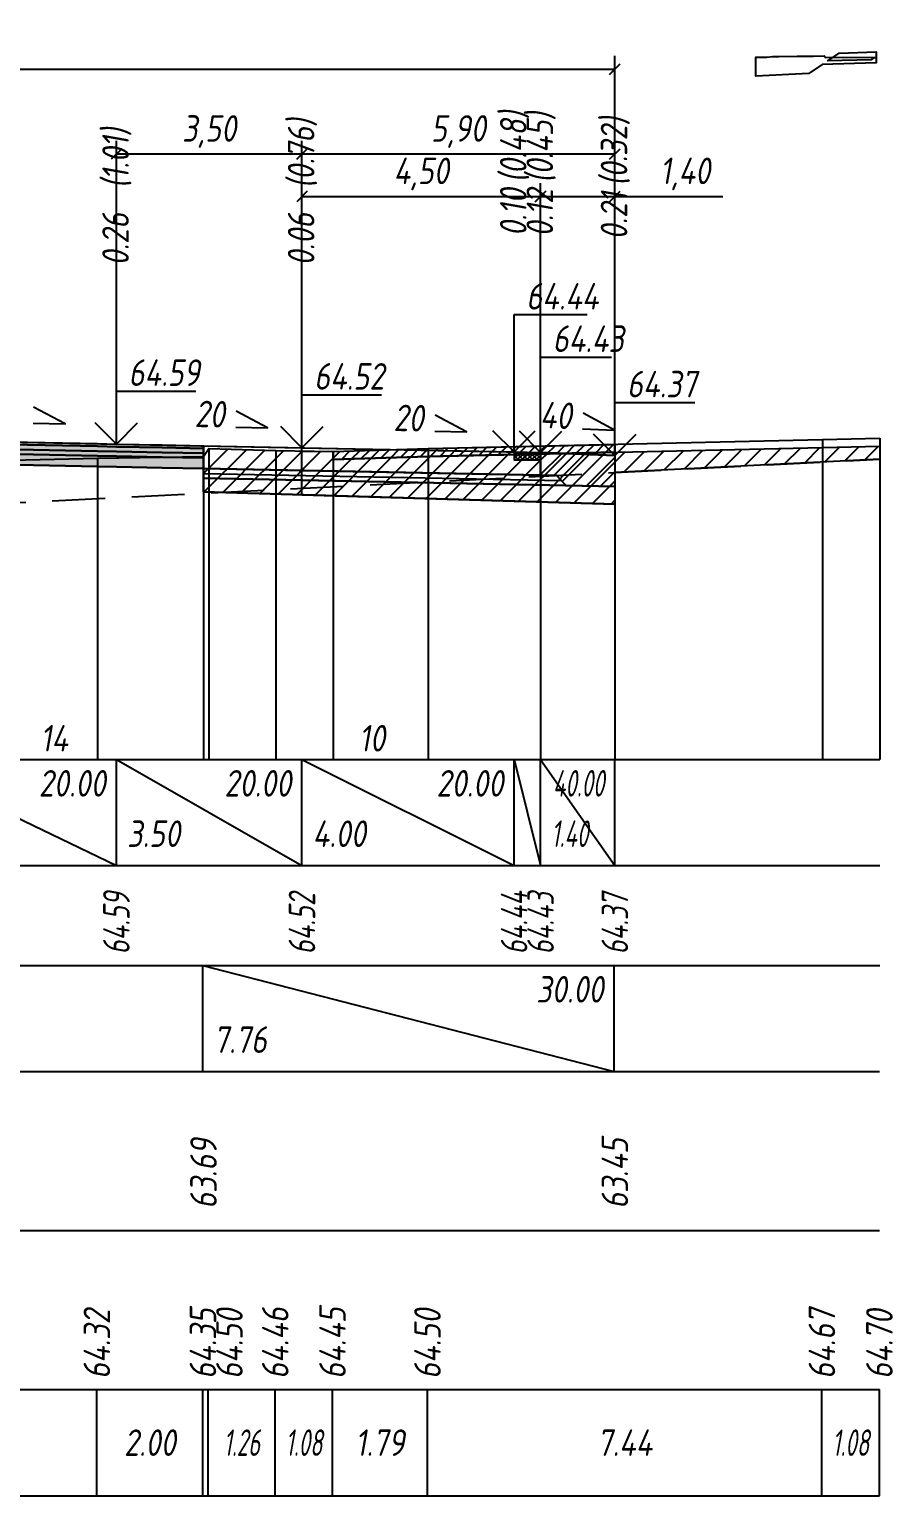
# Model space of a CAD drawing. Extents: x -717 to 1451, y -133302 to 233.
# Drawn here: x -161.9 to -80.5, y -127096 to -126957.7 of the extents above; entities that cross this region are included whole.
import ezdxf
from ezdxf.enums import TextEntityAlignment as Align

# ---------------------------------------------------------------- set-up
doc = ezdxf.new("R2010")
doc.units = 0
doc.linetypes.add('штриховая', pattern=[0.75, 0.5, -0.25])
for name, color, linetype in [('Интерполированный поперечник', 2, 'Continuous'), ('Код_510', 7, 'Continuous'), ('Код_514', 1, 'Continuous'), ('Код_516', 1, 'Continuous'), ('Контур_0', 7, 'Continuous'), ('Контур_2521', 7, 'Continuous'), ('Контур_2564', 7, 'Continuous'), ('Контур_2660', 7, 'Continuous'), ('Контур_2665', 7, 'Continuous'), ('Контур_400', 7, 'Continuous'), ('Контур_508', 7, 'Continuous'), ('Контур_512', 7, 'Continuous'), ('Контур_513', 7, 'Continuous'), ('Контур_818', 7, 'Continuous'), ('Красный поперечник', 1, 'Continuous'), ('Объём_2501', 7, 'Continuous'), ('Объём_2564', 7, 'Continuous'), ('Объём_2650', 7, 'Continuous'), ('Объём_2660', 7, 'Continuous'), ('Объём_2665', 7, 'Continuous'), ('Объём_2753', 7, 'Continuous'), ('Откосы', 7, 'Continuous'), ('Отметки покрытия', 7, 'Continuous'), ('Рабочие отметки', 7, 'Continuous'), ('Рабочие отметки доп.', 7, 'Continuous'), ('Слои выравнивания', 7, 'Continuous'), ('Таблица', 7, 'Continuous'), ('Уклоны проезжей части', 7, 'Continuous'), ('Черный поперечник', 3, 'Continuous')]:
    doc.layers.add(name, color=color, linetype=linetype)
for name, color, linetype, true_color in [('Контур_2540', 2, 'Continuous', 0xffff00), ('Контур_2560', 2, 'Continuous', 0xffff00), ('Контур_2561', 7, 'Continuous', 0xff8040), ('Контур_2562', 3, 'Continuous', 0x00ff00), ('Контур_2563', 7, 'Continuous', 0xff8000), ('Контур_2570', 7, 'Continuous', 0x80ff00), ('Контур_2725', 7, 'Continuous', 0x323232), ('Контур_2760', 7, 'Continuous', 0x323232), ('Контур_2761', 7, 'Continuous', 0x323232), ('Контур_2762', 7, 'Continuous', 0x323232), ('Контур_2763', 7, 'Continuous', 0x323232), ('Контур_402', 7, 'Continuous', 0xff6464), ('Объём_2500', 7, 'Continuous', 0xc0c0c0), ('Объём_2520', 7, 'Continuous', 0x80ffff), ('Объём_2540', 2, 'Continuous', 0xffff00), ('Объём_2560', 2, 'Continuous', 0xffff00), ('Объём_2561', 7, 'Continuous', 0xff8040), ('Объём_2562', 3, 'Continuous', 0x00ff00), ('Объём_2563', 7, 'Continuous', 0xff8000), ('Объём_2570', 7, 'Continuous', 0x80ff00), ('Объём_2600', 7, 'Continuous', 0x808000), ('Объём_2746', 2, 'Continuous', 0xffff00)]:
    doc.layers.add(name, color=color, linetype=linetype, true_color=true_color)
doc.styles.get("Standard").update_dxf_attribs({"font": 'txt', "height": 2.5})
doc.styles.add('М', font='romand.shx', dxfattribs={"width": 0.8, "oblique": 10, "height": 2.5})
doc.dimstyles.new('ISO-25', dxfattribs={"dimtxt": 2.5, "dimasz": 2.5, "dimexe": 1.25, "dimexo": 0.625, "dimtad": 1, "dimtxsty": 'Standard', "dimcen": 2.5, "dimadec": 0, "dimazin": 0, "dimtfac": 1, "dimtmove": 0, "dimatfit": 3, "dimfxl": 1, "dimarcsym": 0})

# ---------------------------------------------------------------- blocks, each defined once
blk = doc.blocks.new('_Oblique')
at = {"color": 0, "linetype": 'ByBlock', "lineweight": -2}
blk.add_line((-0.5, -0.5), (0.5, 0.5), dxfattribs=at)
blk = doc.blocks.new('*D2688')
at = {"color": 0, "lineweight": -2, "transparency": 16777216}
for p, q in [((-113.73, -126997.07), (-113.73, -126972.23)), ((-106.73, -126997.35), (-106.73, -126972.23)), ((-113.73, -126973.48), (-106.73, -126973.48)), ((-106.73, -126973.48), (-96.56, -126973.48))]:
    blk.add_line(p, q, dxfattribs=at)
at = {"layer": 'Defpoints', "color": 0, "transparency": 16777216}
for p in [(-106.73, -126973.48), (-113.73, -126997.69), (-106.73, -126997.97)]:
    blk.add_point(p, dxfattribs=at)
at = {"color": 0, "lineweight": -2, "transparency": 16777216, "rotation": 180}
blk.add_blockref('_Oblique', (-113.73, -126973.48), dxfattribs=at)
at = {"color": 0, "lineweight": -2, "transparency": 16777216}
blk.add_blockref('_Oblique', (-106.73, -126973.48), dxfattribs=at)
at = {"color": 0, "transparency": 16777216, "insert": (-100.1, -126971.36), "char_height": 2.5, "width": 8.75, "attachment_point": 5, "style": 'М'}
blk.add_mtext('1,40', dxfattribs=at)
blk = doc.blocks.new('*D2690')
at = {"color": 0, "lineweight": -2, "transparency": 16777216}
for p, q in [((-136.23, -126996.62), (-136.23, -126972.23)), ((-113.73, -126997.07), (-113.73, -126972.23)), ((-136.23, -126973.48), (-113.73, -126973.48))]:
    blk.add_line(p, q, dxfattribs=at)
at = {"layer": 'Defpoints', "color": 0, "transparency": 16777216}
for p in [(-113.73, -126973.48), (-136.23, -126997.24), (-113.73, -126997.69)]:
    blk.add_point(p, dxfattribs=at)
at = {"color": 0, "lineweight": -2, "transparency": 16777216, "rotation": 180}
blk.add_blockref('_Oblique', (-136.23, -126973.48), dxfattribs=at)
at = {"color": 0, "lineweight": -2, "transparency": 16777216}
blk.add_blockref('_Oblique', (-113.73, -126973.48), dxfattribs=at)
at = {"color": 0, "transparency": 16777216, "insert": (-124.98, -126971.36), "char_height": 2.5, "width": 9.5833, "attachment_point": 5, "style": 'М'}
blk.add_mtext('4,50', dxfattribs=at)
blk = doc.blocks.new('*D2692')
at = {"color": 0, "lineweight": -2, "transparency": 16777216}
for p, q in [((-153.73, -126996.27), (-153.73, -126968.23)), ((-136.23, -126996.62), (-136.23, -126968.23)), ((-136.23, -126969.48), (-153.73, -126969.48))]:
    blk.add_line(p, q, dxfattribs=at)
at = {"layer": 'Defpoints', "color": 0, "transparency": 16777216}
for p in [(-153.73, -126969.48), (-153.73, -126996.89), (-136.23, -126997.24)]:
    blk.add_point(p, dxfattribs=at)
at = {"color": 0, "lineweight": -2, "transparency": 16777216, "rotation": 180}
blk.add_blockref('_Oblique', (-153.73, -126969.48), dxfattribs=at)
at = {"color": 0, "lineweight": -2, "transparency": 16777216}
blk.add_blockref('_Oblique', (-136.23, -126969.48), dxfattribs=at)
at = {"color": 0, "transparency": 16777216, "insert": (-144.98, -126967.36), "char_height": 2.5, "width": 9.5833, "attachment_point": 5, "style": 'М'}
blk.add_mtext('3,50', dxfattribs=at)
blk = doc.blocks.new('*D2693')
at = {"color": 0, "lineweight": -2, "transparency": 16777216}
for p, q in [((-136.23, -126996.62), (-136.23, -126968.23)), ((-106.73, -126997.35), (-106.73, -126968.23)), ((-106.73, -126969.48), (-136.23, -126969.48))]:
    blk.add_line(p, q, dxfattribs=at)
at = {"layer": 'Defpoints', "color": 0, "transparency": 16777216}
for p in [(-136.23, -126969.48), (-136.23, -126997.24), (-106.73, -126997.97)]:
    blk.add_point(p, dxfattribs=at)
at = {"color": 0, "lineweight": -2, "transparency": 16777216, "rotation": 180}
blk.add_blockref('_Oblique', (-136.23, -126969.48), dxfattribs=at)
at = {"color": 0, "lineweight": -2, "transparency": 16777216}
blk.add_blockref('_Oblique', (-106.73, -126969.48), dxfattribs=at)
at = {"color": 0, "transparency": 16777216, "insert": (-121.48, -126967.36), "char_height": 2.5, "width": 9.5833, "attachment_point": 5, "style": 'М'}
blk.add_mtext('5,90', dxfattribs=at)
blk = doc.blocks.new('*D2695')
at = {"color": 0, "lineweight": -2, "transparency": 16777216}
for p, q in [((-234.15, -126997.35), (-234.15, -126960.23)), ((-106.73, -126997.35), (-106.73, -126960.23)), ((-234.15, -126961.48), (-106.73, -126961.48))]:
    blk.add_line(p, q, dxfattribs=at)
at = {"layer": 'Defpoints', "color": 0, "transparency": 16777216}
for p in [(-106.73, -126961.48), (-234.15, -126997.97), (-106.73, -126997.97)]:
    blk.add_point(p, dxfattribs=at)
at = {"color": 0, "lineweight": -2, "transparency": 16777216, "rotation": 180}
blk.add_blockref('_Oblique', (-234.15, -126961.48), dxfattribs=at)
at = {"color": 0, "lineweight": -2, "transparency": 16777216}
blk.add_blockref('_Oblique', (-106.73, -126961.48), dxfattribs=at)
at = {"color": 0, "transparency": 16777216, "insert": (-170.44, -126959.36), "char_height": 2.5, "width": 12.5, "attachment_point": 5, "style": 'М'}
blk.add_mtext('25,48', dxfattribs=at)

msp = doc.modelspace()

# ---------------------------------------------------------------- hatches: boundary and pattern name
h = msp.add_hatch()
h.set_pattern_fill('ANSI37', color=256, scale=0.1)
h.set_pattern_definition([(45, (-114.97987, -126997.82806), (-0.22451, 0.22451), []), (135, (-114.97987, -126997.82806), (-0.22451, -0.22451), [])])
h.paths.add_polyline_path([(-116.23, -126997.578), (-116.23, -126998.331), (-113.724, -126998.331), (-113.73, -126997.628), (-114.98, -126997.828)])
at = {"layer": 'Объём_2563'}
h = msp.add_hatch(dxfattribs=at)
h.set_pattern_fill('ANSI31', color=256, scale=0.3)
h.set_pattern_definition([(45, (-352.1342, 31.4284), (-0.673519209, 0.673519209), [])])
h.paths.add_polyline_path([(-111.312, -127000.726), (-112.23, -126999.808), (-113.73, -126999.778), (-113.73, -126997.628), (-106.73, -126997.908), (-106.73, -127000.818)])
at = {"layer": 'Объём_2570'}
h = msp.add_hatch(dxfattribs=at)
h.set_pattern_fill('ANSI31', color=256, scale=0.2)
h.set_pattern_definition([(45, (-352.1342, 31.42844), (-0.449012806, 0.449012806), [])])
h.paths.add_polyline_path([(-106.73, -126997.61), (-124.342, -126998.013), (-133.297, -126998.279), (-133.297, -126997.529), (-124.342, -126997.263), (-106.73, -126996.86)])
at = {"layer": 'Объём_2600'}
h = msp.add_hatch(dxfattribs=at)
h.set_pattern_fill('ANSI31', color=6, scale=0.4)
h.set_pattern_definition([(45, (-352.1342, 31.4284), (-0.898025612, 0.898025612), [])])
h.paths.add_polyline_path([(-145.015, -126997.242), (-138.695, -126997.453), (-133.297, -126997.529), (-133.297, -126998.279), (-124.342, -126998.013), (-87.15, -126997.162), (-81.73, -126997.032), (-81.73, -126998.242), (-106.73, -126999.501), (-106.73, -127002.495), (-145.515, -127001.332), (-145.515, -126997.992)])
at = {"layer": 'Слои выравнивания'}
for color, points in [(2, [(-173.663, -126996.429), (-155.514, -126996.792), (-153.73, -126996.828), (-149.423, -126996.914), (-145.515, -126996.992), (-145.515, -126997.242), (-149.423, -126997.164), (-153.73, -126997.078), (-155.514, -126997.042), (-173.663, -126996.679)]), (3, [(-173.663, -126996.679), (-155.514, -126997.042), (-153.73, -126997.078), (-149.423, -126997.164), (-145.515, -126997.242), (-145.515, -126997.692), (-149.423, -126997.614), (-153.73, -126997.528), (-155.514, -126997.492), (-173.663, -126997.129)]), (4, [(-173.663, -126997.129), (-155.514, -126997.492), (-153.73, -126997.528), (-149.423, -126997.614), (-145.515, -126997.692), (-145.515, -126998.142), (-149.423, -126998.064), (-153.73, -126997.978), (-155.514, -126997.942), (-173.663, -126997.579)]), (5, [(-173.663, -126997.579), (-155.514, -126997.942), (-153.73, -126997.978), (-149.423, -126998.064), (-145.515, -126998.142), (-145.515, -126999.142), (-149.423, -126999.064), (-153.73, -126998.978), (-155.514, -126998.942), (-173.663, -126998.579)])]:
    msp.add_hatch(color=color, dxfattribs=at).paths.add_polyline_path(points)

# ---------------------------------------------------------------- linework, layer by layer
msp.add_lwpolyline([(-116.23, -126997.578), (-116.23, -126998.331), (-113.724, -126998.331), (-113.73, -126997.628), (-114.98, -126997.828), (-116.23, -126997.578)])
at = {"layer": 'Интерполированный поперечник', "linetype": 'штриховая', "ltscale": 10, "flags": 128}
msp.add_lwpolyline([(-272.134, -127007.831), (-81.73, -126998.242)], dxfattribs=at)
at = {"layer": 'Код_510'}
for p, q in [((-155.569, -127095.993), (-155.569, -127085.993)), ((-145.569, -127095.993), (-145.569, -127085.993)), ((-145.069, -127095.993), (-145.069, -127085.993)), ((-138.749, -127095.993), (-138.749, -127085.993)), ((-133.351, -127095.993), (-133.351, -127085.993)), ((-124.396, -127095.993), (-124.396, -127085.993)), ((-87.204, -127095.993), (-87.204, -127085.993)), ((-81.784, -127095.993), (-81.784, -127085.993))]:
    msp.add_line(p, q, dxfattribs=at)
at = {"layer": 'Код_514'}
for p, q in [((-174.438, -127026.572), (-153.73, -127036.572)), ((-153.73, -127036.572), (-153.73, -127026.572)), ((-153.73, -127026.572), (-136.23, -127036.572)), ((-136.23, -127036.572), (-136.23, -127026.572)), ((-136.23, -127026.572), (-116.23, -127036.572)), ((-116.23, -127036.572), (-116.23, -127026.572)), ((-116.23, -127026.572), (-113.73, -127036.572)), ((-113.73, -127036.572), (-113.73, -127026.572)), ((-113.73, -127026.572), (-106.73, -127036.572)), ((-106.73, -127036.572), (-106.73, -127026.572))]:
    msp.add_line(p, q, dxfattribs=at)
at = {"layer": 'Код_516'}
for p, q in [((-145.569, -127055.993), (-145.569, -127045.993)), ((-145.569, -127045.993), (-106.784, -127055.993)), ((-106.784, -127055.993), (-106.784, -127045.993))]:
    msp.add_line(p, q, dxfattribs=at)
at = {"layer": 'Контур_0', "flags": 128}
for points in [[(-145.515, -126996.992), (-113.73, -126997.628), (-113.73, -126999.778), (-145.515, -126999.142), (-145.515, -126996.992), (-145.515, -126996.992)], [(-106.73, -126997.908), (-106.73, -127001.958)], [(-136.23, -126999.328), (-112.23, -126999.808), (-111.312, -127000.726), (-145.515, -127000.042), (-145.515, -126999.142), (-136.23, -126999.328), (-136.23, -126999.328)], [(-113.73, -126999.778), (-112.23, -126999.808), (-111.312, -127000.726), (-106.73, -127000.818)]]:
    msp.add_lwpolyline(points, dxfattribs=at)
at = {"layer": 'Контур_2521', "color": 250, "flags": 128}
msp.add_lwpolyline([(-145.515, -126999.592), (-111.771, -127000.267)], dxfattribs=at)
at = {"layer": 'Контур_2540', "flags": 128}
msp.add_lwpolyline([(-136.23, -127000.228), (-106.73, -127000.818), (-106.73, -127002.495), (-145.515, -127001.332), (-145.515, -127000.042), (-136.23, -127000.228), (-136.23, -127000.228)], dxfattribs=at)
at = {"layer": 'Контур_2560', "flags": 128}
msp.add_lwpolyline([(-113.73, -126997.628), (-106.73, -126997.908), (-106.73, -126997.908), (-106.73, -126997.908)], dxfattribs=at)
at = {"layer": 'Контур_2561', "flags": 128}
msp.add_lwpolyline([(-113.73, -126997.628), (-113.73, -126997.628), (-106.73, -126997.908), (-106.73, -126997.908), (-113.73, -126997.628)], dxfattribs=at)
at = {"layer": 'Контур_2562', "flags": 128}
msp.add_lwpolyline([(-106.73, -126997.908), (-106.73, -126997.908), (-106.73, -126997.908), (-106.73, -126997.908), (-106.73, -126997.908)], dxfattribs=at)
at = {"layer": 'Контур_2563', "flags": 128}
msp.add_lwpolyline([(-111.312, -127000.726), (-112.23, -126999.808), (-113.73, -126999.778), (-113.73, -126997.628), (-106.73, -126997.908), (-106.73, -127000.818), (-111.312, -127000.726), (-111.312, -127000.726)], dxfattribs=at)
at = {"layer": 'Контур_2564', "flags": 128}
msp.add_lwpolyline([(-113.73, -126997.628), (-106.73, -126997.908)], dxfattribs=at)
at = {"layer": 'Контур_2570', "flags": 128}
msp.add_lwpolyline([(-216.431, -126999.08), (-200.757, -126998.941), (-185.681, -126998.846), (-174.438, -126998.597), (-155.514, -126998.176), (-145.515, -126997.992), (-145.015, -126997.242), (-138.695, -126997.453), (-133.297, -126997.529), (-133.297, -126998.279), (-124.342, -126998.013), (-87.15, -126997.162), (-81.73, -126997.032)], dxfattribs=at)
at = {"layer": 'Контур_2660', "flags": 128}
msp.add_lwpolyline([(-145.515, -127001.332), (-106.73, -127002.495)], dxfattribs=at)
at = {"layer": 'Контур_2665', "flags": 128}
msp.add_lwpolyline([(-106.73, -126997.908), (-106.73, -126997.908)], dxfattribs=at)
at = {"layer": 'Контур_2725', "flags": 128}
msp.add_lwpolyline([(-216.431, -126999.404), (-216.431, -126999.404), (-212.645, -126999.328), (-200.757, -126999.09), (-195.145, -126998.978), (-189.864, -126998.872), (-189.864, -126998.922), (-186.228, -126998.85), (-185.681, -126998.846), (-182.271, -126998.771), (-174.438, -126998.614), (-173.663, -126998.629), (-173.663, -126998.579), (-155.514, -126998.942), (-153.73, -126998.978), (-149.423, -126999.064), (-145.515, -126999.142)], dxfattribs=at)
at = {"layer": 'Контур_2760', "flags": 128}
msp.add_lwpolyline([(-218.931, -126997.304), (-216.431, -126997.254), (-212.645, -126997.178), (-200.757, -126996.94), (-195.145, -126996.828), (-189.864, -126996.722), (-186.228, -126996.65), (-185.681, -126996.639), (-182.271, -126996.571), (-174.438, -126996.414), (-173.663, -126996.429), (-155.514, -126996.792), (-153.73, -126996.828), (-149.423, -126996.914), (-145.515, -126996.992)], dxfattribs=at)
at = {"layer": 'Контур_2761', "flags": 128}
msp.add_lwpolyline([(-216.431, -126997.504), (-216.431, -126997.504), (-212.645, -126997.428), (-200.757, -126997.19), (-195.145, -126997.078), (-189.864, -126996.972), (-186.228, -126996.9), (-185.681, -126996.889), (-182.271, -126996.821), (-174.438, -126996.664), (-173.663, -126996.679), (-155.514, -126997.042), (-153.73, -126997.078), (-149.423, -126997.164), (-145.515, -126997.242)], dxfattribs=at)
at = {"layer": 'Контур_2762', "flags": 128}
msp.add_lwpolyline([(-216.431, -126997.954), (-216.431, -126997.954), (-212.645, -126997.878), (-200.757, -126997.64), (-195.145, -126997.528), (-189.864, -126997.422), (-186.228, -126997.35), (-185.681, -126997.339), (-182.271, -126997.271), (-174.438, -126997.114), (-173.663, -126997.129), (-155.514, -126997.492), (-153.73, -126997.528), (-149.423, -126997.614), (-145.515, -126997.692)], dxfattribs=at)
at = {"layer": 'Контур_2763', "flags": 128}
msp.add_lwpolyline([(-216.431, -126998.404), (-216.431, -126998.404), (-212.645, -126998.328), (-200.757, -126998.09), (-195.145, -126997.978), (-189.864, -126997.872), (-186.228, -126997.8), (-185.681, -126997.789), (-182.271, -126997.721), (-174.438, -126997.564), (-173.663, -126997.579), (-155.514, -126997.942), (-153.73, -126997.978), (-149.423, -126998.064), (-145.515, -126998.142)], dxfattribs=at)
at = {"layer": 'Контур_400', "flags": 128}
msp.add_lwpolyline([(-174.438, -126996.414), (-153.73, -126996.828), (-136.23, -126997.178), (-136.23, -126997.178), (-136.23, -126997.178), (-136.23, -126997.178), (-116.23, -126997.578), (-116.23, -126997.578), (-113.73, -126997.628)], dxfattribs=at)
at = {"layer": 'Контур_402', "flags": 128}
msp.add_lwpolyline([(-216.431, -126999.404), (-189.864, -126998.872), (-189.864, -126998.922), (-186.228, -126998.85), (-185.681, -126998.846), (-182.271, -126998.771), (-174.438, -126998.614), (-173.663, -126998.629), (-173.663, -126998.579), (-145.515, -126999.142), (-145.515, -127001.332), (-106.73, -127002.495)], dxfattribs=at)
at = {"layer": 'Контур_508', "flags": 128}
msp.add_lwpolyline([(-216.431, -126999.404), (-189.864, -126998.872), (-189.864, -126998.922), (-186.228, -126998.85), (-185.681, -126998.846), (-182.271, -126998.771), (-174.438, -126998.614), (-173.663, -126998.629), (-173.663, -126998.579), (-145.515, -126999.142), (-145.515, -127001.332), (-106.73, -127002.495)], dxfattribs=at)
at = {"layer": 'Контур_512', "flags": 128}
msp.add_lwpolyline([(-145.515, -127001.332), (-106.73, -127002.495)], dxfattribs=at)
at = {"layer": 'Контур_513', "flags": 128}
msp.add_lwpolyline([(-216.431, -126999.404), (-189.864, -126998.872), (-189.864, -126998.922), (-186.228, -126998.85), (-185.681, -126998.846), (-182.271, -126998.771), (-174.438, -126998.614), (-173.663, -126998.629), (-173.663, -126998.579), (-145.515, -126999.142), (-145.515, -127001.332), (-106.73, -127002.495)], dxfattribs=at)
at = {"layer": 'Контур_818', "flags": 128}
msp.add_lwpolyline([(-216.431, -126999.08), (-200.757, -126998.941), (-185.681, -126998.846), (-174.438, -126998.597), (-155.514, -126998.176), (-145.515, -126997.992), (-145.015, -126997.242), (-138.695, -126997.453), (-133.297, -126997.529), (-133.297, -126998.279), (-124.342, -126998.013), (-106.73, -126997.61)], dxfattribs=at)
at = {"layer": 'Красный поперечник'}
for p, q in [((-174.438, -126996.414), (-153.73, -126996.828)), ((-153.73, -126996.828), (-136.23, -126997.178)), ((-136.23, -126997.178), (-116.23, -126997.578)), ((-116.23, -126997.578), (-113.73, -126997.628)), ((-113.73, -126997.628), (-106.73, -126997.908)), ((-145.515, -127001.332), (-145.515, -127026.572)), ((-106.73, -127002.495), (-106.73, -127026.572))]:
    msp.add_line(p, q, dxfattribs=at)
at = {"layer": 'Объём_2500', "flags": 128}
for points in [[(-145.515, -126996.992), (-113.73, -126997.628), (-113.73, -126999.778), (-145.515, -126999.142), (-145.515, -126996.992), (-145.515, -126996.992)], [(-136.23, -126997.178), (-113.73, -126997.628), (-113.73, -126999.778), (-136.23, -126999.328), (-136.23, -126997.178)]]:
    msp.add_lwpolyline(points, dxfattribs=at)
at = {"layer": 'Объём_2501', "flags": 128}
for points in [[(-174.438, -126996.414), (-153.73, -126996.828), (-136.23, -126997.178), (-136.23, -126997.178), (-136.23, -126997.178), (-136.23, -126997.178), (-116.23, -126997.578), (-116.23, -126997.578), (-113.73, -126997.628)], [(-136.23, -126997.178), (-116.23, -126997.578), (-116.23, -126997.578), (-113.73, -126997.628)]]:
    msp.add_lwpolyline(points, dxfattribs=at)
at = {"layer": 'Объём_2520', "color": 250, "flags": 128}
for points in [[(-136.23, -126999.328), (-112.23, -126999.808), (-111.312, -127000.726), (-145.515, -127000.042), (-145.515, -126999.142), (-136.23, -126999.328), (-136.23, -126999.328)], [(-136.23, -126999.328), (-112.23, -126999.808), (-111.312, -127000.726), (-136.23, -127000.228), (-136.23, -126999.328)]]:
    msp.add_lwpolyline(points, dxfattribs=at)
at = {"layer": 'Объём_2540', "flags": 128}
for points in [[(-136.23, -127000.228), (-106.73, -127000.818), (-106.73, -127002.495), (-145.515, -127001.332), (-145.515, -127000.042), (-136.23, -127000.228), (-136.23, -127000.228)], [(-136.23, -127000.228), (-106.73, -127000.818), (-106.73, -127002.495), (-136.23, -127001.61), (-136.23, -127000.228)]]:
    msp.add_lwpolyline(points, dxfattribs=at)
at = {"layer": 'Объём_2560', "flags": 128}
msp.add_lwpolyline([(-113.73, -126997.628), (-106.73, -126997.908), (-106.73, -126997.908), (-106.73, -126997.908)], dxfattribs=at)
msp.add_lwpolyline([(-113.73, -126997.628), (-106.73, -126997.908), (-106.73, -126997.908), (-106.73, -126997.908)], dxfattribs=at)
at = {"layer": 'Объём_2561', "flags": 128}
msp.add_lwpolyline([(-113.73, -126997.628), (-113.73, -126997.628), (-106.73, -126997.908), (-106.73, -126997.908), (-113.73, -126997.628)], dxfattribs=at)
msp.add_lwpolyline([(-113.73, -126997.628), (-113.73, -126997.628), (-106.73, -126997.908), (-106.73, -126997.908), (-113.73, -126997.628)], dxfattribs=at)
at = {"layer": 'Объём_2562', "flags": 128}
msp.add_lwpolyline([(-106.73, -126997.908), (-106.73, -126997.908), (-106.73, -126997.908), (-106.73, -126997.908), (-106.73, -126997.908)], dxfattribs=at)
msp.add_lwpolyline([(-106.73, -126997.908), (-106.73, -126997.908), (-106.73, -126997.908), (-106.73, -126997.908), (-106.73, -126997.908)], dxfattribs=at)
at = {"layer": 'Объём_2563', "color": 250, "flags": 128}
for points in [[(-82.383, -126960.428), (-82.566, -126960.611), (-86.653, -126960.693), (-85.586, -126959.982), (-82.083, -126959.842), (-82.083, -126960.422), (-82.383, -126960.428), (-82.383, -126960.428)], [(-111.312, -127000.726), (-112.23, -126999.808), (-113.73, -126999.778), (-113.73, -126997.628), (-106.73, -126997.908), (-106.73, -127000.818), (-111.312, -127000.726), (-111.312, -127000.726)], [(-111.312, -127000.726), (-112.23, -126999.808), (-113.73, -126999.778), (-113.73, -126997.628), (-106.73, -126997.908), (-106.73, -127000.818), (-111.312, -127000.726), (-111.312, -127000.726)]]:
    msp.add_lwpolyline(points, dxfattribs=at)
at = {"layer": 'Объём_2564', "flags": 128}
msp.add_lwpolyline([(-113.73, -126997.628), (-106.73, -126997.908)], dxfattribs=at)
msp.add_lwpolyline([(-113.73, -126997.628), (-106.73, -126997.908)], dxfattribs=at)
at = {"layer": 'Объём_2570', "flags": 128}
msp.add_lwpolyline([(-106.73, -126997.61), (-124.342, -126998.013), (-133.297, -126998.279), (-133.297, -126997.529), (-124.342, -126997.263), (-106.73, -126996.86), (-106.73, -126997.61), (-106.73, -126997.61)], dxfattribs=at)
msp.add_lwpolyline([(-106.73, -126997.61), (-124.342, -126998.013), (-133.297, -126998.279), (-133.297, -126997.529), (-124.342, -126997.263), (-106.73, -126996.86), (-106.73, -126997.61), (-106.73, -126997.61)], dxfattribs=at)
at = {"layer": 'Объём_2650', "color": 6, "flags": 128}
for points in [[(-87.178, -126961.044), (-88.435, -126961.881), (-93.424, -126962.132), (-93.424, -126960.338), (-93.397, -126960.337), (-92.385, -126960.348), (-91.878, -126960.296), (-91.27, -126960.291), (-89.54, -126960.243), (-88.979, -126960.238), (-88.008, -126960.243), (-86.98, -126960.235), (-86.975, -126960.244), (-86.875, -126960.394), (-82.083, -126960.351), (-82.083, -126960.891), (-87.178, -126961.044), (-87.178, -126961.044)], [(-145.015, -126997.242), (-138.695, -126997.453), (-133.297, -126997.529), (-133.297, -126998.279), (-124.342, -126998.013), (-87.15, -126997.162), (-81.73, -126997.032), (-81.73, -126998.242), (-106.73, -126999.501), (-106.73, -127002.495), (-145.515, -127001.332), (-145.515, -126997.992), (-145.015, -126997.242), (-145.015, -126997.242)], [(-136.23, -126997.488), (-133.297, -126997.529), (-133.297, -126998.279), (-124.342, -126998.013), (-87.15, -126997.162), (-81.73, -126997.032), (-81.73, -126998.242), (-106.73, -126999.501), (-106.73, -127002.495), (-136.23, -127001.61), (-136.23, -126997.488)]]:
    msp.add_lwpolyline(points, dxfattribs=at)
at = {"layer": 'Объём_2660', "flags": 128}
for points in [[(-145.515, -127001.332), (-106.73, -127002.495)], [(-136.23, -127001.61), (-106.73, -127002.495)]]:
    msp.add_lwpolyline(points, dxfattribs=at)
at = {"layer": 'Объём_2665', "flags": 128}
msp.add_lwpolyline([(-106.73, -126997.908), (-106.73, -126997.908)], dxfattribs=at)
msp.add_lwpolyline([(-106.73, -126997.908), (-106.73, -126997.908)], dxfattribs=at)
at = {"layer": 'Объём_2746', "flags": 128}
for points in [[(-106.73, -126997.908), (-106.73, -127002.495), (-145.515, -127001.332), (-145.515, -126997.992), (-145.015, -126997.242), (-138.695, -126997.453), (-133.297, -126997.529), (-133.297, -126998.279), (-124.342, -126998.013), (-111.471, -126997.718), (-106.73, -126997.908), (-106.73, -126997.908)], [(-136.23, -126997.488), (-133.297, -126997.529), (-133.297, -126998.279), (-124.342, -126998.013), (-111.471, -126997.718), (-106.73, -126997.908), (-106.73, -126997.908), (-106.73, -126997.908), (-106.73, -127002.495), (-136.23, -127001.61), (-136.23, -126997.488)]]:
    msp.add_lwpolyline(points, dxfattribs=at)
at = {"layer": 'Объём_2753', "flags": 128}
msp.add_lwpolyline([(-145.515, -126996.992), (-145.515, -126996.992)], dxfattribs=at)
at = {"layer": 'Откосы', "color": 1, "flags": 128}
for points in [[(-161.571, -126994.854), (-158.571, -126994.914), (-161.541, -126993.355)], [(-142.467, -126995.236), (-139.467, -126995.296), (-142.437, -126993.737)], [(-123.717, -126995.611), (-120.717, -126995.671), (-123.687, -126994.112)], [(-109.773, -126995.408), (-106.776, -126995.528), (-109.713, -126993.909)]]:
    msp.add_lwpolyline(points, dxfattribs=at)
at = {"layer": 'Отметки покрытия', "color": 1}
for p, q in [((-116.23, -126997.578), (-116.23, -126984.628)), ((-116.23, -126984.628), (-109.33, -126984.628)), ((-113.73, -126997.628), (-113.73, -126988.628)), ((-113.73, -126988.628), (-107.03, -126988.628)), ((-153.73, -126996.828), (-153.73, -126991.828)), ((-153.73, -126991.828), (-146.23, -126991.828)), ((-136.23, -126997.178), (-136.23, -126992.178)), ((-136.23, -126992.178), (-128.73, -126992.178)), ((-106.73, -126997.908), (-106.73, -126992.908)), ((-106.73, -126992.908), (-99.18, -126992.908)), ((-153.73, -126996.828), (-155.73, -126994.828)), ((-153.73, -126996.828), (-151.73, -126994.828)), ((-136.23, -126997.178), (-138.23, -126995.178)), ((-136.23, -126997.178), (-134.23, -126995.178)), ((-116.23, -126997.578), (-118.23, -126995.578)), ((-116.23, -126997.578), (-114.23, -126995.578)), ((-113.73, -126997.628), (-115.73, -126995.628)), ((-113.73, -126997.628), (-111.73, -126995.628)), ((-106.73, -126997.908), (-108.73, -126995.908)), ((-106.73, -126997.908), (-104.73, -126995.908))]:
    msp.add_line(p, q, dxfattribs=at)
at = {"layer": 'Слои выравнивания'}
for p, q in [((-145.515, -126996.992), (-145.515, -127026.572)), ((-113.73, -126997.628), (-113.73, -127026.572))]:
    msp.add_line(p, q, dxfattribs=at)
at = {"layer": 'Слои выравнивания', "color": 2, "flags": 128}
msp.add_lwpolyline([(-173.663, -126996.429), (-155.514, -126996.792), (-153.73, -126996.828), (-149.423, -126996.914), (-145.515, -126996.992), (-145.515, -126997.242), (-149.423, -126997.164), (-153.73, -126997.078), (-155.514, -126997.042), (-173.663, -126996.679)], close=True, dxfattribs=at)
at = {"layer": 'Слои выравнивания', "color": 3, "flags": 128}
msp.add_lwpolyline([(-173.663, -126996.679), (-155.514, -126997.042), (-153.73, -126997.078), (-149.423, -126997.164), (-145.515, -126997.242), (-145.515, -126997.692), (-149.423, -126997.614), (-153.73, -126997.528), (-155.514, -126997.492), (-173.663, -126997.129)], close=True, dxfattribs=at)
at = {"layer": 'Слои выравнивания', "color": 4, "flags": 128}
msp.add_lwpolyline([(-173.663, -126997.129), (-155.514, -126997.492), (-153.73, -126997.528), (-149.423, -126997.614), (-145.515, -126997.692), (-145.515, -126998.142), (-149.423, -126998.064), (-153.73, -126997.978), (-155.514, -126997.942), (-173.663, -126997.579)], close=True, dxfattribs=at)
at = {"layer": 'Слои выравнивания', "color": 5, "flags": 128}
msp.add_lwpolyline([(-173.663, -126997.579), (-155.514, -126997.942), (-153.73, -126997.978), (-149.423, -126998.064), (-145.515, -126998.142), (-145.515, -126999.142), (-149.423, -126999.064), (-153.73, -126998.978), (-155.514, -126998.942), (-173.663, -126998.579)], close=True, dxfattribs=at)
at = {"layer": 'Таблица'}
for p, q in [((-272.134, -127026.572), (-81.73, -127026.572)), ((-272.134, -127036.572), (-81.73, -127036.572)), ((-272.134, -127045.993), (-81.73, -127045.993)), ((-272.189, -127055.993), (-81.784, -127055.993)), ((-272.189, -127070.993), (-81.784, -127070.993)), ((-272.189, -127085.993), (-81.784, -127085.993)), ((-272.189, -127095.993), (-81.784, -127095.993))]:
    msp.add_line(p, q, dxfattribs=at)
at = {"layer": 'Черный поперечник', "color": 7}
for p, q in [((-87.15, -126996.412), (-87.15, -127026.572)), ((-81.73, -126996.282), (-81.73, -127026.572)), ((-155.514, -126998.176), (-155.514, -127026.572)), ((-145.515, -126997.992), (-145.515, -127026.572)), ((-145.015, -126997.242), (-145.015, -127026.572)), ((-138.695, -126997.453), (-138.695, -127026.572)), ((-133.297, -126997.529), (-133.297, -127026.572)), ((-124.342, -126997.263), (-124.342, -127026.572))]:
    msp.add_line(p, q, dxfattribs=at)
at = {"layer": 'Черный поперечник', "flags": 128}
msp.add_lwpolyline([(-216.431, -126999.08), (-200.757, -126998.941), (-185.681, -126998.846), (-174.438, -126998.597), (-155.514, -126998.176), (-145.515, -126997.992), (-145.015, -126997.242), (-138.695, -126997.453), (-133.297, -126997.529), (-124.342, -126997.263), (-87.15, -126996.412), (-81.73, -126996.282)], dxfattribs=at)

# ---------------------------------------------------------------- texts
at = {"layer": 'Код_510', "style": 'М', "oblique": 10, "width": 0.8}
for s, p in [('64.32', (-155.569, -127084.993)), ('64.35', (-145.569, -127084.993)), ('64.50', (-143.069, -127084.993)), ('64.46', (-138.749, -127084.993)), ('64.45', (-133.351, -127084.993)), ('64.50', (-124.396, -127084.993)), ('64.67', (-87.204, -127084.993)), ('64.70', (-81.784, -127084.993))]:
    msp.add_text(s, height=2.5, rotation=90, dxfattribs=at).set_placement(p, align=Align.MIDDLE_LEFT)
at = {"layer": 'Код_510', "style": 'М', "oblique": 10}
for s, width, p in [('2.00', 0.8, (-150.569, -127090.993)), ('1.26', 0.6, (-141.909, -127090.993)), ('1.08', 0.6, (-136.05, -127090.993)), ('1.79', 0.8, (-128.873, -127090.993)), ('7.44', 0.8, (-105.8, -127090.993)), ('1.08', 0.6, (-84.494, -127090.993))]:
    msp.add_text(s, height=2.5, dxfattribs=dict(at, width=width)).set_placement(p, align=Align.MIDDLE_CENTER)
at = {"layer": 'Код_514', "style": 'М', "oblique": 10}
for s, width, p in [('20.00', 0.8, (-154.73, -127027.572)), ('20.00', 0.8, (-137.23, -127027.572)), ('20.00', 0.8, (-117.23, -127027.572)), ('40.00', 0.6, (-107.73, -127027.572))]:
    msp.add_text(s, height=2.5, dxfattribs=dict(at, width=width)).set_placement(p, align=Align.TOP_RIGHT)
for s, width, p in [('3.50', 0.8, (-152.73, -127035.572)), ('4.00', 0.8, (-135.23, -127035.572)), ('1.40', 0.6, (-112.73, -127035.572))]:
    msp.add_text(s, height=2.5, dxfattribs=dict(at, width=width)).set_placement(p, align=Align.BOTTOM_LEFT)
at = {"layer": 'Код_514', "style": 'М', "oblique": 10, "width": 0.7}
for s, p in [('64.59', (-153.73, -127044.953)), ('64.52', (-136.23, -127044.953)), ('64.44', (-116.23, -127044.953)), ('64.43', (-113.73, -127044.953)), ('64.37', (-106.73, -127044.953))]:
    msp.add_text(s, height=2.5, rotation=90, dxfattribs=at).set_placement(p, align=Align.MIDDLE_LEFT)
at = {"layer": 'Код_516', "style": 'М', "oblique": 10, "width": 0.8}
msp.add_text('30.00', height=2.5, dxfattribs=at).set_placement((-107.784, -127046.993), align=Align.TOP_RIGHT)
msp.add_text('7.76', height=2.5, dxfattribs=at).set_placement((-144.569, -127054.993), align=Align.BOTTOM_LEFT)
for s, p in [('63.69', (-145.515, -127068.942)), ('63.45', (-106.73, -127068.942))]:
    msp.add_text(s, height=2.5, rotation=90, dxfattribs=at).set_placement(p, align=Align.MIDDLE_LEFT)
at = {"layer": 'Отметки покрытия', "color": 1, "style": 'М', "oblique": 10, "width": 0.8}
for s, p in [('64.44', (-115.089, -126984.897)), ('64.43', (-112.589, -126988.897)), ('64.59', (-152.589, -126992.097)), ('64.52', (-135.089, -126992.447)), ('64.37', (-105.589, -126993.177))]:
    msp.add_text(s, height=2.5, dxfattribs=at).set_placement(p, align=Align.BOTTOM_LEFT)
at = {"layer": 'Рабочие отметки', "color": 1, "style": 'М', "oblique": 10, "width": 0.8}
for s, p in [('0.10', (-116.308, -126972.712)), ('0.12', (-113.808, -126972.762)), ('0.21', (-106.808, -126973.042))]:
    msp.add_text(s, height=2.5, rotation=90, dxfattribs=at).set_placement(p, align=Align.MIDDLE_RIGHT)
for s, p in [('0.26', (-153.808, -126980.004)), ('0.06', (-136.308, -126980.004))]:
    msp.add_text(s, height=2.5, rotation=90, dxfattribs=at).set_placement(p, align=Align.MIDDLE_LEFT)
at = {"layer": 'Рабочие отметки доп.', "color": 1, "style": 'М', "oblique": 10, "width": 0.8}
for s, p in [('(0.76)', (-136.308, -126972.704)), ('(0.48)', (-116.308, -126972.153)), ('(0.45)', (-113.808, -126972.203)), ('(0.32)', (-106.808, -126972.483)), ('(1.01)', (-153.808, -126972.704))]:
    msp.add_text(s, height=2.5, rotation=90, dxfattribs=at).set_placement(p, align=Align.MIDDLE_LEFT)
at = {"layer": 'Слои выравнивания', "style": 'М', "oblique": 10, "width": 0.8}
for s, p in [('14', (-159.589, -127026.572)), ('10', (-129.622, -127026.572))]:
    msp.add_text(s, height=2.5, dxfattribs=at).set_placement(p, align=Align.BOTTOM_CENTER)
at = {"layer": 'Уклоны проезжей части', "color": 1, "style": 'М', "oblique": 10, "width": 0.8}
for s, rotation, p in [('20', 358.85423, (-144.96, -126996.003)), ('20', 358.85423, (-126.21, -126996.378)), ('40', 357.70938, (-112.365, -126996.124))]:
    msp.add_text(s, height=2.5, rotation=rotation, dxfattribs=at).set_placement(p, align=Align.BOTTOM_CENTER)

# ---------------------------------------------------------------- dimensions: what is measured, and where the dimension line sits
at = {"color": 5}
for base, p1, p2, picture, middle in [((-106.73, -126961.476), (-234.145, -126997.975), (-106.73, -126997.971), '*D2695', (-170.438, -126959.363)), ((-113.73, -126973.476), (-136.23, -126997.241), (-113.73, -126997.691), '*D2690', (-124.98, -126971.363))]:
    dim = msp.add_linear_dim(base=base, p1=p1, p2=p2, angle=180, dimstyle='ISO-25', override={"dimasz": 1, "dimlfac": 0.2, "dimzin": 0, "dimtxsty": 'М', "dimblk1": 'Oblique', "dimblk2": 'Oblique', "dimsah": 1}, dxfattribs=at)
    dim.commit()
    dim.dimension.update_dxf_attribs({"geometry": picture, "text_midpoint": middle})
for base, p1, p2, picture, middle in [((-153.73, -126969.476), (-136.23, -126997.241), (-153.73, -126996.891), '*D2692', (-144.98, -126967.363)), ((-136.23, -126969.476), (-106.73, -126997.971), (-136.23, -126997.241), '*D2693', (-121.48, -126967.363))]:
    dim = msp.add_linear_dim(base=base, p1=p1, p2=p2, dimstyle='ISO-25', override={"dimasz": 1, "dimlfac": 0.2, "dimzin": 0, "dimtxsty": 'М', "dimblk1": 'Oblique', "dimblk2": 'Oblique', "dimsah": 1}, dxfattribs=at)
    dim.commit()
    dim.dimension.update_dxf_attribs({"geometry": picture, "text_midpoint": middle})
dim = msp.add_linear_dim(base=(-106.73, -126973.476), p1=(-113.73, -126997.691), p2=(-106.73, -126997.971), angle=180, dimstyle='ISO-25', override={"dimasz": 1, "dimlfac": 0.2, "dimzin": 0, "dimtxsty": 'М', "dimblk1": 'Oblique', "dimblk2": 'Oblique', "dimsah": 1}, dxfattribs=at)
dim.commit()
dim.dimension.update_dxf_attribs({"geometry": '*D2688', "text_midpoint": (-100.097, -126973.476), "dimtype": 160})

doc.saveas('drawing.dxf')
